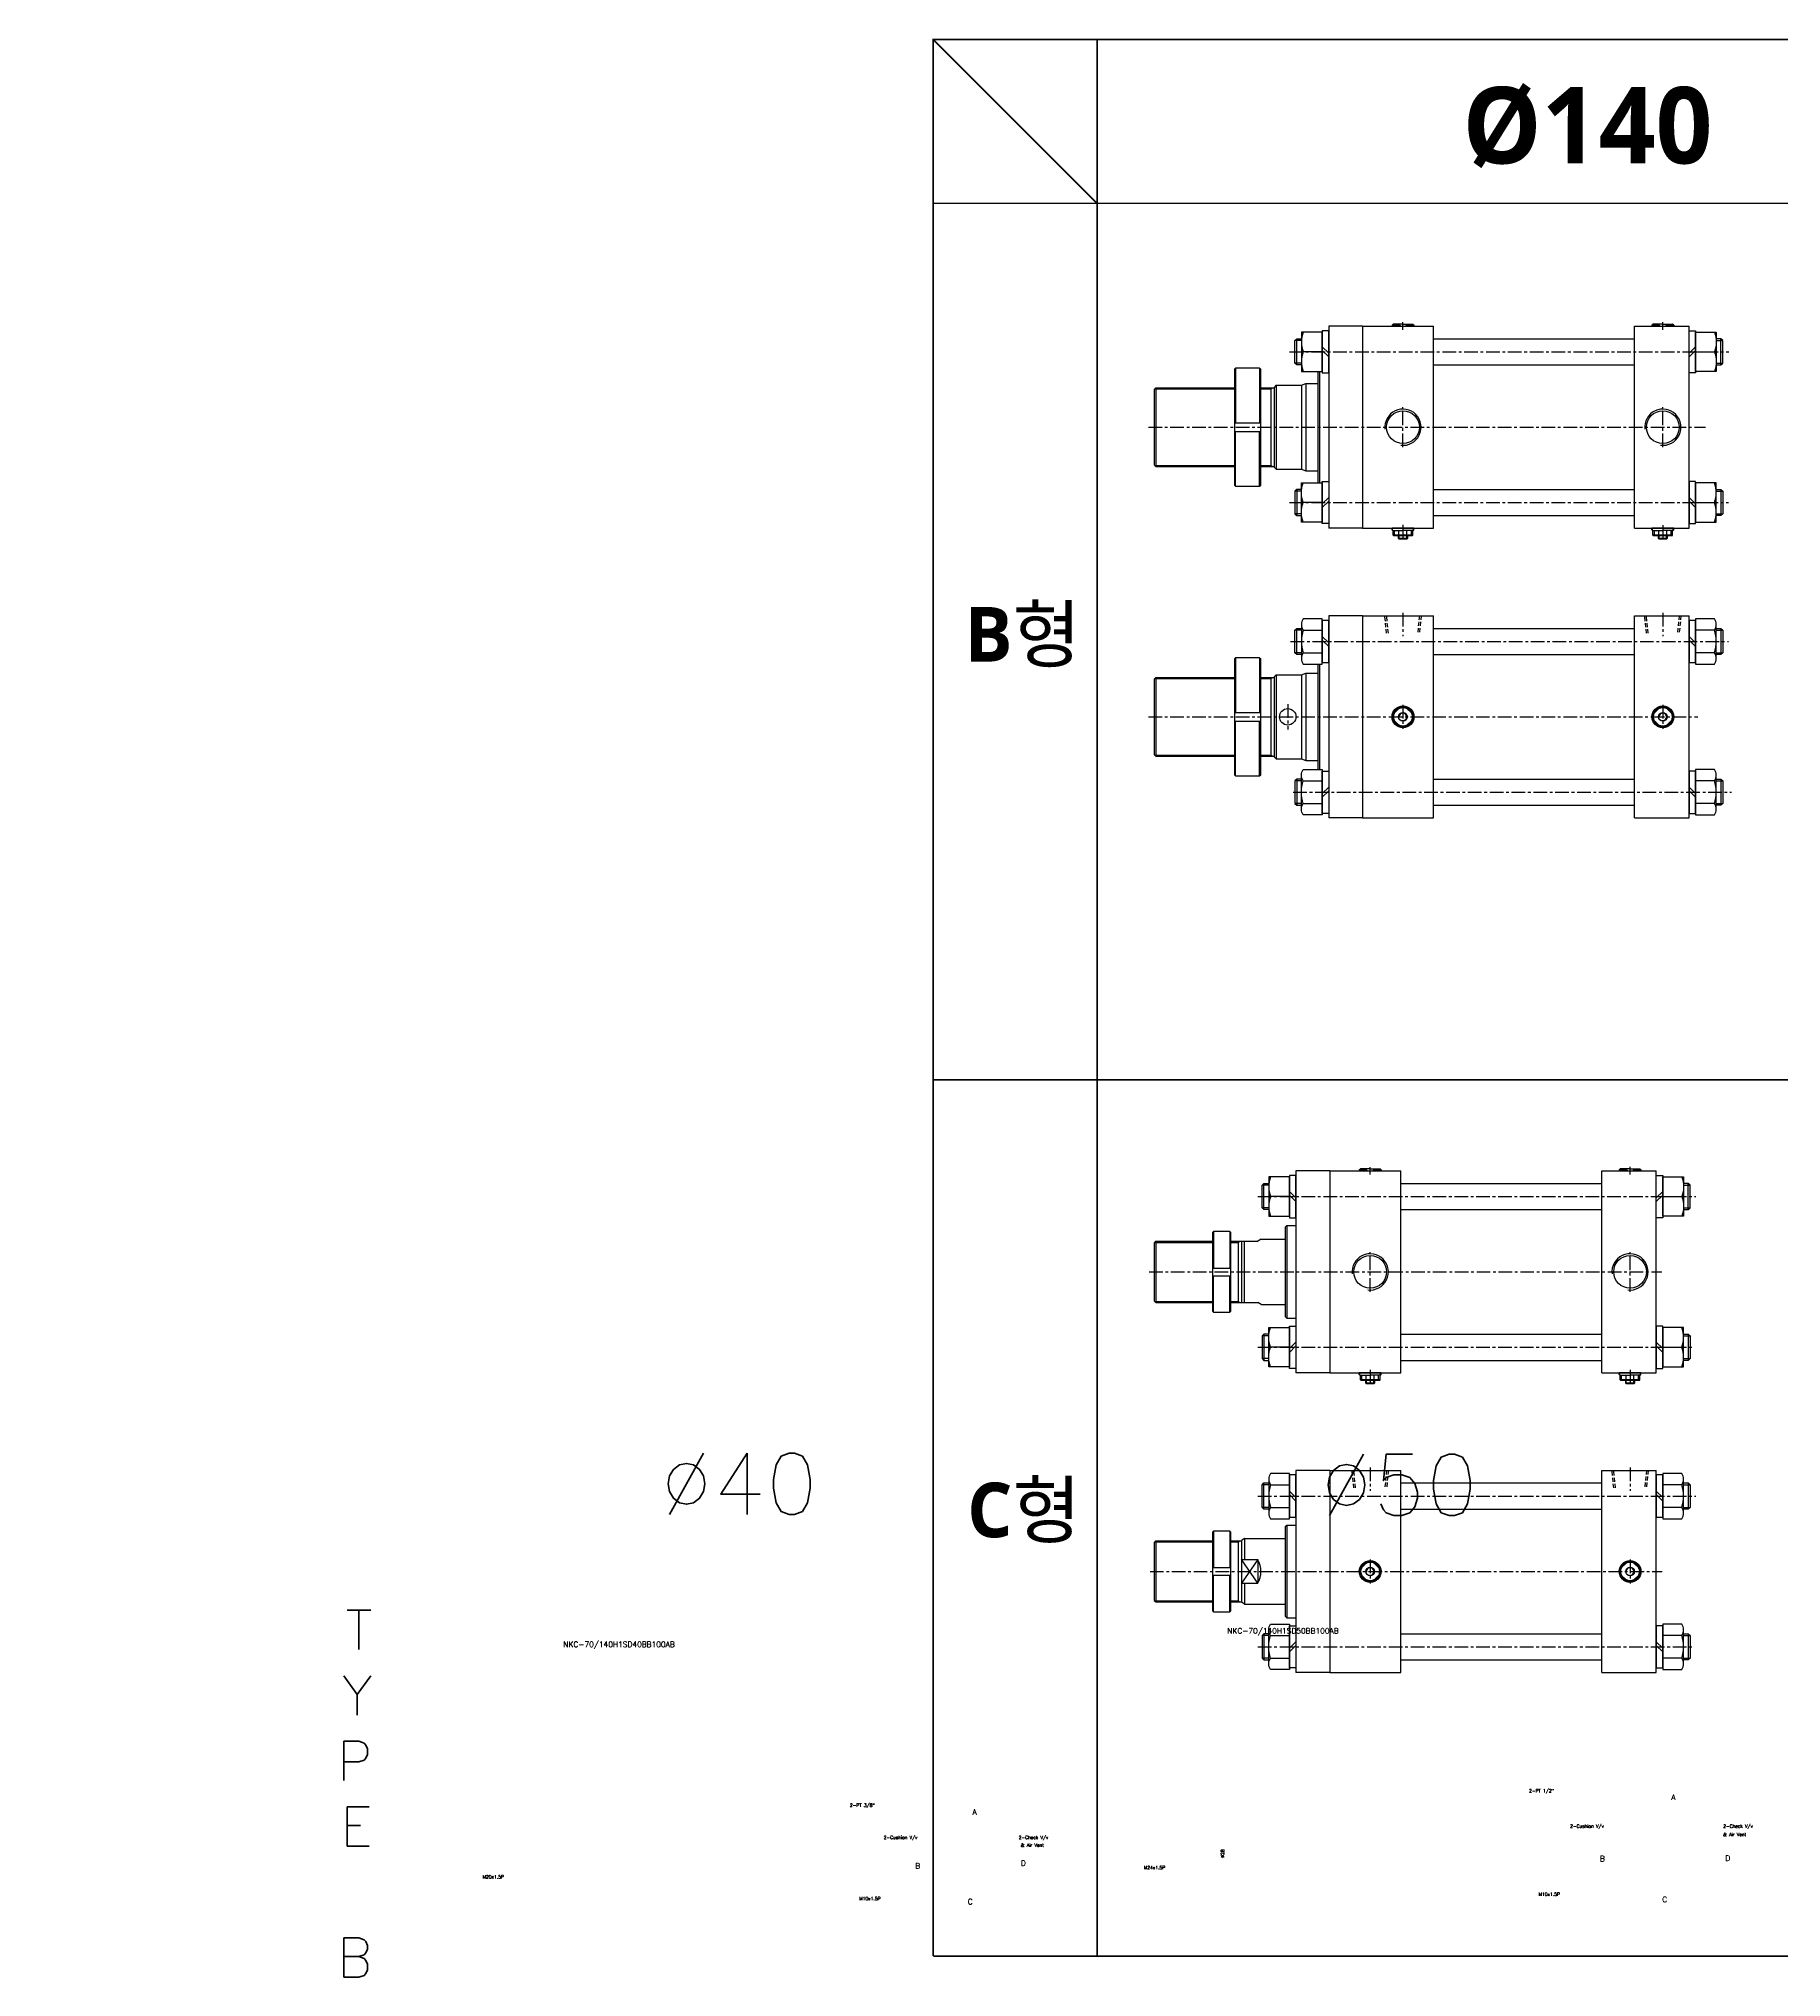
# Model space of a CAD drawing. Extents: x -819 to 29893, y -8942 to 9886.
# Drawn here: x -819 to 777, y -19 to 1756 of the extents above; entities that cross this region are included whole.
import ezdxf

# ---------------------------------------------------------------- set-up
doc = ezdxf.new("R2010")
doc.units = 0
doc.header["$LTSCALE"] = 10
doc.header["$MEASUREMENT"] = 0
doc.linetypes.add('CENTER', pattern=[2, 1.25, -0.25, 0.25, -0.25])
doc.linetypes.add('HIDDEN', pattern=[0.375, 0.25, -0.125])
doc.layers.get('0').update_dxf_attribs({"linetype": 'CONTINUOUS'})
doc.layers.add('ML', color=7, linetype='CONTINUOUS')
doc.styles.add('GHS', font='romans', dxfattribs={"bigfont": 'ghs'})
doc.styles.add('문자', font='romans.shx')

msp = doc.modelspace()

# ---------------------------------------------------------------- linework, layer by layer
at = {"layer": 'ML'}
for p, q in [((362.2, 1492.6), (362.2, 1307.6)), ((393.2, 1492.6), (362.2, 1492.6)), ((393.2, 1492.6), (393.2, 1307.6)), ((393.2, 1492.6), (458.2, 1492.6)), ((420.2, 1493.6), (421.2, 1494.6)), ((420.2, 1493.6), (420.2, 1492.6)), ((420.2, 1493.6), (425.8, 1493.6)), ((420.2, 1492.6), (440.2, 1492.6)), ((420.2, 1492.6), (440.2, 1492.6)), ((430.2, 1494.6), (421.2, 1494.6)), ((425.8, 1494.6), (425.8, 1492.6)), ((430.2, 1494.6), (439.2, 1494.6)), ((434.5, 1494.6), (434.5, 1492.6)), ((440.2, 1493.6), (434.5, 1493.6)), ((440.2, 1493.6), (439.2, 1494.6)), ((440.2, 1493.6), (440.2, 1492.6)), ((458.2, 1307.6), (458.2, 1492.6)), ((642.2, 1307.6), (642.2, 1492.6)), ((642.2, 1492.6), (692.2, 1492.6)), ((658.2, 1493.6), (659.2, 1494.6)), ((658.2, 1493.6), (658.2, 1492.6)), ((658.2, 1493.6), (663.8, 1493.6)), ((658.2, 1492.6), (678.2, 1492.6)), ((658.2, 1492.6), (678.2, 1492.6)), ((668.2, 1494.6), (659.2, 1494.6)), ((663.8, 1494.6), (663.8, 1492.6)), ((668.2, 1494.6), (677.2, 1494.6)), ((672.5, 1494.6), (672.5, 1492.6)), ((678.2, 1493.6), (672.5, 1493.6)), ((678.2, 1493.6), (677.2, 1494.6)), ((678.2, 1493.6), (678.2, 1492.6)), ((692.2, 1307.6), (692.2, 1492.6)), ((332.9, 1457.1), (332.9, 1481.1)), ((337.3, 1484.7), (337.3, 1453.5)), ((356.3, 1473.7), (362.2, 1467.8)), ((698.1, 1473.7), (692.2, 1467.8)), ((717.1, 1484.7), (717.1, 1453.5)), ((721.4, 1457.1), (721.4, 1481.1)), ((356.3, 1469.1), (338.9, 1469.1)), ((356.3, 1470.4), (362.2, 1464.5)), ((698.1, 1470.4), (692.2, 1464.5)), ((698.1, 1469.1), (715.5, 1469.1)), ((275.9, 1453.1), (276.9, 1454.1)), ((275.9, 1453.1), (275.9, 1347.1)), ((298.9, 1454.1), (276.9, 1454.1)), ((276.9, 1454.1), (276.9, 1404.1)), ((298.9, 1454.1), (298.9, 1404.1)), ((298.9, 1454.1), (299.9, 1453.1)), ((299.9, 1347.1), (299.9, 1453.1)), ((314.2, 1438.6), (312.2, 1436.6)), ((314.2, 1438.6), (337.2, 1438.6)), ((314.2, 1438.6), (314.2, 1361.6)), ((337.2, 1438.6), (341.2, 1440.1)), ((337.2, 1438.6), (337.2, 1361.6)), ((341.2, 1440.1), (341.2, 1360.1)), ((341.2, 1440.1), (352.2, 1440.1)), ((352.2, 1451.1), (352.2, 1349.1)), ((353.7, 1451.1), (353.7, 1349.1)), ((202.2, 1434.6), (203.7, 1436.1)), ((202.2, 1434.6), (202.2, 1365.6)), ((203.7, 1436.1), (203.7, 1364.1)), ((203.7, 1436.1), (275.9, 1436.1)), ((299.9, 1436.1), (312.2, 1436.1)), ((309.2, 1436.1), (309.2, 1364.1)), ((312.2, 1436.6), (312.2, 1363.6)), ((275.9, 1404.1), (299.9, 1404.1)), ((275.9, 1396.1), (299.9, 1396.1)), ((276.9, 1346.1), (276.9, 1396.1)), ((298.9, 1346.1), (298.9, 1396.1)), ((202.2, 1365.6), (203.7, 1364.1)), ((203.7, 1364.1), (275.9, 1364.1)), ((299.9, 1364.1), (312.2, 1364.1)), ((314.2, 1361.6), (312.2, 1363.6)), ((314.2, 1361.6), (337.2, 1361.6)), ((337.2, 1361.6), (341.2, 1360.1)), ((341.2, 1360.1), (352.2, 1360.1)), ((276.9, 1346.1), (275.9, 1347.1)), ((276.9, 1346.1), (298.9, 1346.1)), ((298.9, 1346.1), (299.9, 1347.1)), ((332.9, 1343.1), (332.9, 1319.1)), ((337.3, 1315.5), (337.3, 1346.7)), ((356.3, 1329.8), (362.2, 1335.7)), ((356.3, 1326.5), (362.2, 1332.4)), ((698.1, 1329.8), (692.2, 1335.7)), ((698.1, 1326.5), (692.2, 1332.4)), ((717.1, 1315.5), (717.1, 1346.7)), ((721.4, 1343.1), (721.4, 1319.1)), ((356.3, 1331.1), (338.9, 1331.1)), ((698.1, 1331.1), (715.5, 1331.1)), ((393.2, 1307.6), (362.2, 1307.6)), ((393.2, 1307.6), (458.2, 1307.6)), ((420.2, 1306.1), (420.2, 1307.6)), ((440.2, 1307.6), (420.2, 1307.6)), ((420.7, 1305.6), (420.2, 1306.1)), ((420.7, 1305.6), (430.2, 1305.6)), ((421.2, 1301.1), (421.2, 1305.6)), ((421.7, 1300.6), (421.2, 1301.1)), ((439.2, 1301.1), (421.2, 1301.1)), ((430.2, 1300.6), (421.7, 1300.6)), ((422.5, 1301.1), (422.5, 1305.6)), ((426.2, 1298.2), (426.2, 1300.6)), ((434.2, 1298.2), (426.2, 1298.2)), ((426.7, 1297.6), (426.2, 1298.2)), ((426.5, 1301.1), (426.5, 1305.6)), ((433.6, 1297.6), (426.7, 1297.6)), ((439.7, 1305.6), (430.2, 1305.6)), ((438.7, 1300.6), (430.2, 1300.6)), ((434.2, 1298.2), (433.6, 1297.6)), ((433.8, 1301.1), (433.8, 1305.6)), ((434.2, 1300.6), (434.2, 1298.2)), ((437.9, 1301.1), (437.9, 1305.6)), ((438.7, 1300.6), (439.2, 1301.1)), ((439.2, 1301.1), (439.2, 1305.6)), ((439.7, 1305.6), (440.2, 1306.1)), ((440.2, 1306.1), (440.2, 1307.6)), ((642.2, 1307.6), (692.2, 1307.6)), ((658.2, 1306.1), (658.2, 1307.6)), ((678.2, 1307.6), (658.2, 1307.6)), ((658.7, 1305.6), (658.2, 1306.1)), ((658.7, 1305.6), (668.2, 1305.6)), ((659.2, 1301.1), (659.2, 1305.6)), ((659.7, 1300.6), (659.2, 1301.1)), ((677.2, 1301.1), (659.2, 1301.1)), ((668.2, 1300.6), (659.7, 1300.6)), ((660.5, 1301.1), (660.5, 1305.6)), ((664.2, 1298.2), (664.2, 1300.6)), ((672.2, 1298.2), (664.2, 1298.2)), ((664.7, 1297.6), (664.2, 1298.2)), ((664.5, 1301.1), (664.5, 1305.6)), ((671.6, 1297.6), (664.7, 1297.6)), ((677.7, 1305.6), (668.2, 1305.6)), ((676.7, 1300.6), (668.2, 1300.6)), ((672.2, 1298.2), (671.6, 1297.6)), ((671.8, 1301.1), (671.8, 1305.6)), ((672.2, 1300.6), (672.2, 1298.2)), ((675.9, 1301.1), (675.9, 1305.6)), ((676.7, 1300.6), (677.2, 1301.1)), ((677.2, 1301.1), (677.2, 1305.6)), ((677.7, 1305.6), (678.2, 1306.1)), ((678.2, 1306.1), (678.2, 1307.6)), ((393.2, 1227.4), (362.2, 1227.4)), ((362.2, 1227.4), (362.2, 1042.4)), ((393.2, 1227.4), (393.2, 1042.4)), ((393.2, 1227.4), (458.2, 1227.4)), ((458.2, 1042.4), (458.2, 1227.4)), ((642.2, 1042.4), (642.2, 1227.4)), ((642.2, 1227.4), (692.2, 1227.4)), ((692.2, 1042.4), (692.2, 1227.4)), ((332.9, 1191.9), (332.9, 1215.9)), ((337.3, 1219.5), (337.3, 1188.3)), ((338.9, 1214.3), (356.3, 1214.3)), ((356.3, 1208.5), (362.2, 1202.6)), ((698.1, 1202.6), (692.2, 1208.5)), ((715.5, 1214.3), (698.1, 1214.3)), ((717.1, 1188.3), (717.1, 1219.5)), ((721.4, 1215.9), (721.4, 1191.9)), ((338.9, 1193.5), (356.3, 1193.5)), ((356.3, 1205.2), (362.2, 1199.3)), ((698.1, 1199.3), (692.2, 1205.2)), ((715.5, 1193.5), (698.1, 1193.5)), ((275.9, 1187.9), (276.9, 1188.9)), ((275.9, 1187.9), (275.9, 1081.9)), ((276.9, 1188.9), (276.9, 1138.9)), ((298.9, 1188.9), (276.9, 1188.9)), ((298.9, 1188.9), (298.9, 1138.9)), ((298.9, 1188.9), (299.9, 1187.9)), ((299.9, 1081.9), (299.9, 1187.9)), ((314.2, 1173.4), (312.2, 1171.4)), ((314.2, 1173.4), (314.2, 1096.4)), ((314.2, 1173.4), (337.2, 1173.4)), ((337.2, 1173.4), (341.2, 1174.9)), ((337.2, 1173.4), (337.2, 1096.4)), ((341.2, 1174.9), (341.2, 1094.9)), ((341.2, 1174.9), (352.2, 1174.9)), ((352.2, 1183.1), (352.2, 1086.7)), ((353.7, 1183.1), (353.7, 1086.7)), ((202.2, 1169.4), (203.7, 1170.9)), ((202.2, 1169.4), (202.2, 1100.4)), ((203.7, 1170.9), (275.9, 1170.9)), ((203.7, 1170.9), (203.7, 1098.9)), ((299.9, 1170.9), (312.2, 1170.9)), ((309.2, 1170.9), (309.2, 1098.9)), ((312.2, 1171.4), (312.2, 1098.4)), ((275.9, 1138.9), (299.9, 1138.9)), ((426.5, 1142.6), (422.5, 1138.5)), ((433.8, 1142.6), (437.9, 1138.5)), ((664.5, 1142.6), (660.5, 1138.5)), ((671.8, 1142.6), (675.9, 1138.5)), ((275.9, 1130.9), (299.9, 1130.9)), ((276.9, 1080.9), (276.9, 1130.9)), ((298.9, 1080.9), (298.9, 1130.9)), ((422.5, 1131.3), (426.5, 1127.2)), ((437.9, 1131.3), (433.8, 1127.2)), ((660.5, 1131.3), (664.5, 1127.2)), ((675.9, 1131.3), (671.8, 1127.2)), ((202.2, 1100.4), (203.7, 1098.9)), ((203.7, 1098.9), (275.9, 1098.9)), ((299.9, 1098.9), (312.2, 1098.9)), ((314.2, 1096.4), (312.2, 1098.4)), ((314.2, 1096.4), (337.2, 1096.4)), ((337.2, 1096.4), (341.2, 1094.9)), ((341.2, 1094.9), (352.2, 1094.9)), ((276.9, 1080.9), (275.9, 1081.9)), ((276.9, 1080.9), (298.9, 1080.9)), ((298.9, 1080.9), (299.9, 1081.9)), ((332.9, 1077.9), (332.9, 1053.9)), ((337.3, 1050.3), (337.3, 1081.5)), ((338.9, 1076.3), (356.3, 1076.3)), ((356.3, 1064.6), (362.2, 1070.5)), ((356.3, 1061.3), (362.2, 1067.2)), ((698.1, 1064.6), (692.2, 1070.5)), ((698.1, 1061.3), (692.2, 1067.2)), ((715.5, 1076.3), (698.1, 1076.3)), ((717.1, 1050.3), (717.1, 1081.5)), ((721.4, 1077.9), (721.4, 1053.9)), ((338.9, 1055.5), (356.3, 1055.5)), ((715.5, 1055.5), (698.1, 1055.5)), ((393.2, 1042.4), (362.2, 1042.4)), ((393.2, 1042.4), (458.2, 1042.4)), ((642.2, 1042.4), (692.2, 1042.4)), ((307.3, 711.1), (307.3, 680)), ((332.2, 719.1), (332.2, 534.1)), ((363.2, 719.1), (332.2, 719.1)), ((363.2, 719.1), (363.2, 534.1)), ((363.2, 719.1), (428.2, 719.1)), ((390.2, 720.1), (391.2, 721.1)), ((390.2, 720.1), (390.2, 719.1)), ((390.2, 720.1), (395.8, 720.1)), ((390.2, 719.1), (410.2, 719.1)), ((390.2, 719.1), (410.2, 719.1)), ((400.2, 721.1), (391.2, 721.1)), ((395.8, 721.1), (395.8, 719.1)), ((400.2, 721.1), (409.2, 721.1)), ((404.5, 721.1), (404.5, 719.1)), ((410.2, 720.1), (404.5, 720.1)), ((410.2, 720.1), (409.2, 721.1)), ((410.2, 720.1), (410.2, 719.1)), ((428.2, 534.1), (428.2, 719.1)), ((612.2, 534.1), (612.2, 719.1)), ((612.2, 719.1), (662.2, 719.1)), ((628.2, 720.1), (629.2, 721.1)), ((628.2, 720.1), (628.2, 719.1)), ((628.2, 720.1), (633.8, 720.1)), ((628.2, 719.1), (648.2, 719.1)), ((628.2, 719.1), (648.2, 719.1)), ((638.2, 721.1), (629.2, 721.1)), ((633.8, 721.1), (633.8, 719.1)), ((638.2, 721.1), (647.2, 721.1)), ((642.5, 721.1), (642.5, 719.1)), ((648.2, 720.1), (642.5, 720.1)), ((648.2, 720.1), (647.2, 721.1)), ((648.2, 720.1), (648.2, 719.1)), ((662.2, 534.1), (662.2, 719.1)), ((687.1, 711.1), (687.1, 680)), ((302.9, 683.6), (302.9, 707.6)), ((326.3, 695.6), (308.9, 695.6)), ((326.3, 700.2), (332.2, 694.3)), ((326.3, 696.8), (332.2, 690.9)), ((668.1, 700.2), (662.2, 694.3)), ((668.1, 696.8), (662.2, 690.9)), ((668.1, 695.6), (685.5, 695.6)), ((691.4, 683.6), (691.4, 707.6)), ((255.6, 662.6), (256.6, 663.6)), ((255.6, 662.6), (255.6, 590.6)), ((256.6, 663.6), (256.6, 630.1)), ((271.6, 663.6), (256.6, 663.6)), ((271.6, 663.6), (271.6, 630.1)), ((271.6, 663.6), (272.6, 662.6)), ((272.6, 590.6), (272.6, 662.6)), ((322.2, 667.6), (323.7, 669.1)), ((322.2, 667.6), (322.2, 585.6)), ((323.7, 669.1), (323.7, 584.1)), ((202.2, 653.1), (203.7, 654.6)), ((202.2, 653.1), (202.2, 600.1)), ((203.7, 654.6), (203.7, 598.6)), ((279.2, 654.6), (279.2, 598.6)), ((282.2, 654.6), (282.2, 598.6)), ((285.2, 598.6), (285.2, 654.6)), ((300.2, 656.6), (297.2, 654.6)), ((255.6, 630.1), (272.6, 630.1)), ((255.6, 623.1), (272.6, 623.1)), ((256.6, 589.6), (256.6, 623.1)), ((271.6, 589.6), (271.6, 623.1)), ((202.2, 600.1), (203.7, 598.6)), ((255.6, 590.6), (256.6, 589.6)), ((256.6, 589.6), (271.6, 589.6)), ((271.6, 589.6), (272.6, 590.6)), ((300.2, 596.6), (297.2, 598.6)), ((302.9, 569.6), (302.9, 545.6)), ((307.3, 542), (307.3, 573.1)), ((322.2, 585.6), (323.7, 584.1)), ((687.1, 542), (687.1, 573.1)), ((691.4, 569.6), (691.4, 545.6)), ((326.3, 557.6), (308.9, 557.6)), ((326.3, 556.3), (332.2, 562.2)), ((326.3, 552.9), (332.2, 558.8)), ((668.1, 556.3), (662.2, 562.2)), ((668.1, 552.9), (662.2, 558.8)), ((668.1, 557.6), (685.5, 557.6)), ((363.2, 534.1), (332.2, 534.1)), ((363.2, 534.1), (428.2, 534.1)), ((390.2, 532.6), (390.2, 534.1)), ((410.2, 534.1), (390.2, 534.1)), ((390.7, 532.1), (390.2, 532.6)), ((409.7, 532.1), (410.2, 532.6)), ((410.2, 532.6), (410.2, 534.1)), ((612.2, 534.1), (662.2, 534.1)), ((628.2, 532.6), (628.2, 534.1)), ((648.2, 534.1), (628.2, 534.1)), ((628.7, 532.1), (628.2, 532.6)), ((647.7, 532.1), (648.2, 532.6)), ((648.2, 532.6), (648.2, 534.1)), ((390.7, 532.1), (400.2, 532.1)), ((391.2, 527.6), (391.2, 532.1)), ((391.7, 527.1), (391.2, 527.6)), ((409.2, 527.6), (391.2, 527.6)), ((400.2, 527.1), (391.7, 527.1)), ((392.5, 527.6), (392.5, 532.1)), ((396.2, 524.6), (396.2, 527.1)), ((404.2, 524.6), (396.2, 524.6)), ((396.7, 524.1), (396.2, 524.6)), ((396.5, 527.6), (396.5, 532.1)), ((403.6, 524.1), (396.7, 524.1)), ((409.7, 532.1), (400.2, 532.1)), ((408.7, 527.1), (400.2, 527.1)), ((404.2, 524.6), (403.6, 524.1)), ((403.8, 527.6), (403.8, 532.1)), ((404.2, 527.1), (404.2, 524.6)), ((407.9, 527.6), (407.9, 532.1)), ((408.7, 527.1), (409.2, 527.6)), ((409.2, 527.6), (409.2, 532.1)), ((628.7, 532.1), (638.2, 532.1)), ((629.2, 527.6), (629.2, 532.1)), ((629.7, 527.1), (629.2, 527.6)), ((647.2, 527.6), (629.2, 527.6)), ((638.2, 527.1), (629.7, 527.1)), ((630.5, 527.6), (630.5, 532.1)), ((634.2, 524.6), (634.2, 527.1)), ((642.2, 524.6), (634.2, 524.6)), ((634.7, 524.1), (634.2, 524.6)), ((634.5, 527.6), (634.5, 532.1)), ((641.6, 524.1), (634.7, 524.1)), ((647.7, 532.1), (638.2, 532.1)), ((646.7, 527.1), (638.2, 527.1)), ((642.2, 524.6), (641.6, 524.1)), ((641.8, 527.6), (641.8, 532.1)), ((642.2, 527.1), (642.2, 524.6)), ((645.9, 527.6), (645.9, 532.1)), ((646.7, 527.1), (647.2, 527.6)), ((647.2, 527.6), (647.2, 532.1)), ((363.2, 444.8), (332.2, 444.8)), ((332.2, 444.8), (332.2, 259.8)), ((363.2, 444.8), (363.2, 259.8)), ((363.2, 444.8), (428.2, 444.8)), ((428.2, 259.8), (428.2, 444.8)), ((612.2, 259.8), (612.2, 444.8)), ((612.2, 444.8), (662.2, 444.8)), ((662.2, 259.8), (662.2, 444.8)), ((302.9, 409.3), (302.9, 433.3)), ((307.3, 436.9), (307.3, 405.7)), ((308.9, 431.7), (326.3, 431.7)), ((685.5, 431.7), (668.1, 431.7)), ((687.1, 405.7), (687.1, 436.9)), ((691.4, 433.3), (691.4, 409.3)), ((308.9, 410.9), (326.3, 410.9)), ((326.3, 425.9), (332.2, 420)), ((326.3, 422.6), (332.2, 416.7)), ((668.1, 420), (662.2, 425.9)), ((668.1, 416.7), (662.2, 422.6)), ((685.5, 410.9), (668.1, 410.9)), ((322.2, 393.3), (323.7, 394.8)), ((322.2, 393.3), (322.2, 311.3)), ((323.7, 394.8), (323.7, 309.8)), ((202.2, 378.8), (203.7, 380.3)), ((202.2, 378.8), (202.2, 325.8)), ((203.7, 380.3), (203.7, 324.3)), ((255.6, 388.3), (256.6, 389.3)), ((255.6, 388.3), (255.6, 316.3)), ((271.6, 389.3), (256.6, 389.3)), ((256.6, 389.3), (256.6, 355.8)), ((271.6, 389.3), (272.6, 388.3)), ((271.6, 389.3), (271.6, 355.8)), ((272.6, 316.3), (272.6, 388.3)), ((279.2, 380.3), (279.2, 324.3)), ((285.2, 382.3), (282.2, 380.6)), ((282.2, 380.6), (282.2, 324)), ((285.2, 382.3), (285.2, 363.1)), ((255.6, 355.8), (272.6, 355.8)), ((282.2, 363.1), (297.2, 363.1)), ((297.2, 363.1), (297.2, 341.5)), ((396.5, 360), (392.5, 355.9)), ((403.8, 360), (407.9, 355.9)), ((634.5, 360), (630.5, 355.9)), ((641.8, 360), (645.9, 355.9)), ((255.6, 348.8), (272.6, 348.8)), ((256.6, 315.3), (256.6, 348.8)), ((271.6, 315.3), (271.6, 348.8)), ((282.2, 341.5), (297.2, 341.5)), ((285.2, 341.5), (285.2, 322.3)), ((392.5, 348.7), (396.5, 344.6)), ((407.9, 348.7), (403.8, 344.6)), ((630.5, 348.7), (634.5, 344.6)), ((645.9, 348.7), (641.8, 344.6)), ((202.2, 325.8), (203.7, 324.3)), ((285.2, 322.3), (282.2, 324)), ((255.6, 316.3), (256.6, 315.3)), ((256.6, 315.3), (271.6, 315.3)), ((271.6, 315.3), (272.6, 316.3)), ((322.2, 311.3), (323.7, 309.8)), ((302.9, 295.3), (302.9, 271.3)), ((307.3, 267.7), (307.3, 298.9)), ((308.9, 293.7), (326.3, 293.7)), ((326.3, 282), (332.2, 287.9)), ((326.3, 278.7), (332.2, 284.6)), ((668.1, 282), (662.2, 287.9)), ((668.1, 278.7), (662.2, 284.6)), ((685.5, 293.7), (668.1, 293.7)), ((687.1, 267.7), (687.1, 298.9)), ((691.4, 295.3), (691.4, 271.3)), ((308.9, 272.9), (326.3, 272.9)), ((685.5, 272.9), (668.1, 272.9)), ((363.2, 259.8), (332.2, 259.8)), ((363.2, 259.8), (428.2, 259.8)), ((612.2, 259.8), (662.2, 259.8))]:
    msp.add_line(p, q, dxfattribs=at)
at = {"layer": 'ML', "color": 2}
for p, q in [((420.7, 1494.1), (420.7, 1492.6)), ((427.8, 1492.6), (425.8, 1494.6)), ((432.6, 1492.6), (434.5, 1494.6)), ((439.7, 1494.1), (439.7, 1492.6)), ((658.7, 1494.1), (658.7, 1492.6)), ((665.8, 1492.6), (663.8, 1494.6)), ((670.6, 1492.6), (672.5, 1494.6)), ((677.7, 1494.1), (677.7, 1492.6)), ((337.3, 1479.5), (331.3, 1479.5)), ((717.1, 1479.5), (723.1, 1479.5)), ((337.3, 1458.7), (331.3, 1458.7)), ((717.1, 1458.7), (723.1, 1458.7)), ((202.7, 1435.1), (275.9, 1435.1)), ((299.9, 1435.1), (309.2, 1435.1)), ((309.2, 1435.1), (310.9, 1436.1)), ((202.7, 1365.1), (275.9, 1365.1)), ((299.9, 1365.1), (309.2, 1365.1)), ((309.2, 1365.1), (310.9, 1364.1)), ((337.3, 1341.5), (331.3, 1341.5)), ((717.1, 1341.5), (723.1, 1341.5)), ((337.3, 1320.7), (331.3, 1320.7)), ((717.1, 1320.7), (723.1, 1320.7)), ((420.7, 1305.6), (420.7, 1307.6)), ((426.7, 1297.6), (426.7, 1300.6)), ((433.6, 1297.6), (433.6, 1300.6)), ((439.7, 1305.6), (439.7, 1307.6)), ((658.7, 1305.6), (658.7, 1307.6)), ((664.7, 1297.6), (664.7, 1300.6)), ((671.6, 1297.6), (671.6, 1300.6)), ((677.7, 1305.6), (677.7, 1307.6)), ((337.3, 1214.3), (331.3, 1214.3)), ((717.1, 1214.3), (723.1, 1214.3)), ((337.3, 1193.5), (331.3, 1193.5)), ((717.1, 1193.5), (723.1, 1193.5)), ((202.7, 1169.9), (275.9, 1169.9)), ((299.9, 1169.9), (309.2, 1169.9)), ((309.2, 1169.9), (310.9, 1170.9)), ((202.7, 1099.9), (275.9, 1099.9)), ((299.9, 1099.9), (309.2, 1099.9)), ((309.2, 1099.9), (310.9, 1098.9)), ((337.3, 1076.3), (331.3, 1076.3)), ((717.1, 1076.3), (723.1, 1076.3)), ((337.3, 1055.5), (331.3, 1055.5)), ((717.1, 1055.5), (723.1, 1055.5)), ((390.7, 720.6), (390.7, 719.1)), ((397.8, 719.1), (395.8, 721.1)), ((402.6, 719.1), (404.5, 721.1)), ((409.7, 720.6), (409.7, 719.1)), ((628.7, 720.6), (628.7, 719.1)), ((635.8, 719.1), (633.8, 721.1)), ((640.6, 719.1), (642.5, 721.1)), ((647.7, 720.6), (647.7, 719.1)), ((307.3, 705.9), (301.3, 705.9)), ((687.1, 705.9), (693.1, 705.9)), ((307.3, 685.2), (301.3, 685.2)), ((687.1, 685.2), (693.1, 685.2)), ((279.2, 653.6), (280.9, 654.6)), ((279.2, 599.6), (280.9, 598.6)), ((307.3, 567.9), (301.3, 567.9)), ((687.1, 567.9), (693.1, 567.9)), ((307.3, 547.2), (301.3, 547.2)), ((390.7, 532.1), (390.7, 534.1)), ((409.7, 532.1), (409.7, 534.1)), ((628.7, 532.1), (628.7, 534.1)), ((647.7, 532.1), (647.7, 534.1)), ((687.1, 547.2), (693.1, 547.2)), ((396.7, 524.1), (396.7, 527.1)), ((403.6, 524.1), (403.6, 527.1)), ((634.7, 524.1), (634.7, 527.1)), ((641.6, 524.1), (641.6, 527.1)), ((307.3, 431.7), (301.3, 431.7)), ((687.1, 431.7), (693.1, 431.7)), ((307.3, 410.9), (301.3, 410.9)), ((687.1, 410.9), (693.1, 410.9)), ((279.2, 379.3), (280.9, 380.3)), ((297.2, 363.1), (282.2, 341.5)), ((297.2, 341.5), (282.2, 363.1)), ((279.2, 325.3), (280.9, 324.3)), ((307.3, 293.7), (301.3, 293.7)), ((687.1, 293.7), (693.1, 293.7)), ((307.3, 272.9), (301.3, 272.9)), ((687.1, 272.9), (693.1, 272.9))]:
    msp.add_line(p, q, dxfattribs=at)
at = {"layer": 'ML', "color": 1, "linetype": 'CENTER'}
for p, q in [((430.2, 1489.3), (430.2, 1496.2)), ((668.2, 1489.3), (668.2, 1496.2)), ((326.3, 1469.1), (728.8, 1469.1)), ((430.2, 1381.9), (430.2, 1418.4)), ((668.2, 1381.9), (668.2, 1418.4)), ((197.1, 1400.1), (707.2, 1400.1)), ((326.3, 1331.1), (728.5, 1331.1)), ((430.2, 1310.6), (430.2, 1298.9)), ((430.2, 1310.6), (430.2, 1296.9)), ((668.2, 1310.3), (668.2, 1298.9)), ((668.2, 1310.3), (668.2, 1296.9)), ((430.2, 1230.1), (430.2, 1208.8)), ((668.2, 1230.1), (668.2, 1208.8)), ((327.3, 1203.9), (728.3, 1203.9)), ((324.7, 1146.4), (324.7, 1123.4)), ((430.2, 1145.9), (430.2, 1123.9)), ((668.2, 1145.9), (668.2, 1123.9)), ((197.1, 1134.9), (700.3, 1134.9)), ((329.7, 1065.9), (731, 1065.9)), ((400.2, 715.7), (400.2, 722.6)), ((638.2, 715.7), (638.2, 722.7)), ((297.3, 695.6), (698.3, 695.6)), ((400.2, 608.3), (400.2, 644.8)), ((638.2, 608.3), (638.2, 644.8)), ((197.7, 626.6), (667.3, 626.6)), ((297.3, 557.6), (697.2, 557.6)), ((400.2, 537), (400.2, 525.4)), ((400.2, 537), (400.2, 523.3)), ((638.2, 536.8), (638.2, 525.4)), ((638.2, 536.8), (638.2, 523.3)), ((400.2, 447.5), (400.2, 426.2)), ((638.2, 447.5), (638.2, 426.2)), ((297.3, 421.3), (698.3, 421.3)), ((400.2, 363.3), (400.2, 341.3)), ((638.2, 363.3), (638.2, 341.3)), ((198.5, 352.3), (667.5, 352.3)), ((297.3, 283.3), (697.2, 283.3))]:
    msp.add_line(p, q, dxfattribs=at)
at = {"layer": 'ML', "color": 7, "linetype": 'Continuous'}
for p, q in [((458.2, 1481.1), (642.2, 1481.1)), ((458.2, 1457.1), (642.2, 1457.1)), ((458.2, 1343.1), (642.2, 1343.1)), ((458.2, 1319.1), (642.2, 1319.1)), ((458.2, 1215.9), (642.2, 1215.9)), ((458.2, 1191.9), (642.2, 1191.9)), ((458.2, 1077.9), (642.2, 1077.9)), ((458.2, 1053.9), (642.2, 1053.9)), ((428.2, 707.6), (612.2, 707.6)), ((428.2, 683.6), (612.2, 683.6)), ((323.7, 669.1), (332.2, 669.1)), ((203.7, 654.6), (255.6, 654.6)), ((272.6, 654.6), (282.2, 654.6)), ((282.2, 654.6), (297.2, 654.6)), ((300.2, 656.6), (322.2, 656.6)), ((203.7, 598.6), (255.6, 598.6)), ((272.6, 598.6), (282.2, 598.6)), ((282.2, 598.6), (297.2, 598.6)), ((300.2, 596.6), (322.2, 596.6)), ((323.7, 584.1), (332.2, 584.1)), ((428.2, 569.6), (612.2, 569.6)), ((428.2, 545.6), (612.2, 545.6)), ((428.2, 433.3), (612.2, 433.3)), ((428.2, 409.3), (612.2, 409.3)), ((323.7, 394.8), (332.2, 394.8)), ((203.7, 380.3), (255.6, 380.3)), ((272.6, 380.3), (282.2, 380.3)), ((285.2, 382.3), (322.2, 382.3)), ((203.7, 324.3), (255.6, 324.3)), ((272.6, 324.3), (282.2, 324.3)), ((285.2, 322.3), (322.2, 322.3)), ((323.7, 309.8), (332.2, 309.8)), ((428.2, 295.3), (612.2, 295.3)), ((428.2, 271.3), (612.2, 271.3))]:
    msp.add_line(p, q, dxfattribs=at)
at = {"layer": 'ML', "color": 6, "linetype": 'HIDDEN', "ltscale": 1.5}
for p, q in [((415.2, 1211.4), (413.6, 1227.4)), ((416.8, 1211.4), (415.2, 1227.4)), ((445.2, 1227.4), (443.6, 1211.4)), ((446.8, 1227.4), (445.2, 1211.4)), ((653.2, 1211.4), (651.6, 1227.4)), ((654.8, 1211.4), (653.2, 1227.4)), ((683.2, 1227.4), (681.6, 1211.4)), ((684.8, 1227.4), (683.2, 1211.4)), ((385.2, 428.8), (383.6, 444.8)), ((386.8, 428.8), (385.2, 444.8)), ((415.2, 444.8), (413.6, 428.8)), ((416.8, 444.8), (415.2, 428.8)), ((623.2, 428.8), (621.6, 444.8)), ((624.8, 428.8), (623.2, 444.8)), ((653.2, 444.8), (651.6, 428.8)), ((654.8, 444.8), (653.2, 428.8))]:
    msp.add_line(p, q, dxfattribs=at)
at = {"layer": 'ML', "color": 2, "linetype": 'Continuous'}
for p, q in [((202.7, 653.6), (255.6, 653.6)), ((272.6, 653.6), (279.2, 653.6)), ((202.7, 599.6), (255.6, 599.6)), ((272.6, 599.6), (279.2, 599.6)), ((202.7, 379.3), (255.6, 379.3)), ((272.6, 379.3), (279.2, 379.3)), ((202.7, 325.3), (255.6, 325.3)), ((272.6, 325.3), (279.2, 325.3))]:
    msp.add_line(p, q, dxfattribs=at)
at = {"layer": 'ML', "const_width": 1.5}
for points in [[(150, 1755.1), (0, 1755.1), (0, 0)], [(0, 1755.1), (150, 1605.1)], [(150, 1605.1), (150, 1755.1)], [(6682.1, 1605.1), (6682.1, 1755.1), (150, 1755.1)], [(0, 1605.1), (5247.5, 1605.1)], [(150, 1605.1), (150, 0)], [(0, 802.5), (5247.5, 802.5)], [(0, 0), (5247.5, 0)]]:
    msp.add_lwpolyline(points, dxfattribs=at)
at = {"layer": 'ML'}
for points in [[(337.3, 1457.1), (332.9, 1457.1), (331.3, 1458.7), (331.3, 1479.5), (332.9, 1481.1), (337.3, 1481.1)], [(362.2, 1449.8), (362.2, 1488.5), (356.3, 1488.5), (356.3, 1449.8), (362.2, 1449.8)], [(692.2, 1449.8), (692.2, 1488.5), (698.1, 1488.5), (698.1, 1449.8), (692.2, 1449.8)], [(717.1, 1457.1), (721.4, 1457.1), (723.1, 1458.7), (723.1, 1479.5), (721.4, 1481.1), (717.1, 1481.1)], [(362.2, 1350.5), (362.2, 1311.8), (356.3, 1311.8), (356.3, 1350.5), (362.2, 1350.5)], [(692.2, 1350.5), (692.2, 1311.8), (698.1, 1311.8), (698.1, 1350.5), (692.2, 1350.5)], [(337.3, 1343.1), (332.9, 1343.1), (331.3, 1341.5), (331.3, 1320.7), (332.9, 1319.1), (337.3, 1319.1)], [(717.1, 1343.1), (721.4, 1343.1), (723.1, 1341.5), (723.1, 1320.7), (721.4, 1319.1), (717.1, 1319.1)], [(337.3, 1191.9), (332.9, 1191.9), (331.3, 1193.5), (331.3, 1214.3), (332.9, 1215.9), (337.3, 1215.9)], [(362.2, 1184.5), (362.2, 1223.2), (356.3, 1223.2), (356.3, 1184.5), (362.2, 1184.5)], [(692.2, 1223.2), (692.2, 1184.5), (698.1, 1184.5), (698.1, 1223.2), (692.2, 1223.2)], [(717.1, 1215.9), (721.4, 1215.9), (723.1, 1214.3), (723.1, 1193.5), (721.4, 1191.9), (717.1, 1191.9)], [(362.2, 1085.2), (362.2, 1046.5), (356.3, 1046.5), (356.3, 1085.2), (362.2, 1085.2)], [(692.2, 1085.2), (692.2, 1046.5), (698.1, 1046.5), (698.1, 1085.2), (692.2, 1085.2)], [(337.3, 1077.9), (332.9, 1077.9), (331.3, 1076.3), (331.3, 1055.5), (332.9, 1053.9), (337.3, 1053.9)], [(717.1, 1077.9), (721.4, 1077.9), (723.1, 1076.3), (723.1, 1055.5), (721.4, 1053.9), (717.1, 1053.9)], [(332.2, 676.2), (332.2, 714.9), (326.3, 714.9), (326.3, 676.2), (332.2, 676.2)], [(662.2, 676.2), (662.2, 714.9), (668.1, 714.9), (668.1, 676.2), (662.2, 676.2)], [(307.3, 683.6), (302.9, 683.6), (301.3, 685.2), (301.3, 705.9), (302.9, 707.6), (307.3, 707.6)], [(687.1, 683.6), (691.4, 683.6), (693.1, 685.2), (693.1, 705.9), (691.4, 707.6), (687.1, 707.6)], [(307.3, 569.6), (302.9, 569.6), (301.3, 567.9), (301.3, 547.2), (302.9, 545.6), (307.3, 545.6)], [(332.2, 576.9), (332.2, 538.2), (326.3, 538.2), (326.3, 576.9), (332.2, 576.9)], [(662.2, 576.9), (662.2, 538.2), (668.1, 538.2), (668.1, 576.9), (662.2, 576.9)], [(687.1, 569.6), (691.4, 569.6), (693.1, 567.9), (693.1, 547.2), (691.4, 545.6), (687.1, 545.6)], [(307.3, 409.3), (302.9, 409.3), (301.3, 410.9), (301.3, 431.7), (302.9, 433.3), (307.3, 433.3)], [(332.2, 401.9), (332.2, 440.6), (326.3, 440.6), (326.3, 401.9), (332.2, 401.9)], [(662.2, 440.6), (662.2, 401.9), (668.1, 401.9), (668.1, 440.6), (662.2, 440.6)], [(687.1, 433.3), (691.4, 433.3), (693.1, 431.7), (693.1, 410.9), (691.4, 409.3), (687.1, 409.3)], [(332.2, 302.6), (332.2, 263.9), (326.3, 263.9), (326.3, 302.6), (332.2, 302.6)], [(662.2, 302.6), (662.2, 263.9), (668.1, 263.9), (668.1, 302.6), (662.2, 302.6)], [(307.3, 295.3), (302.9, 295.3), (301.3, 293.7), (301.3, 272.9), (302.9, 271.3), (307.3, 271.3)], [(687.1, 295.3), (691.4, 295.3), (693.1, 293.7), (693.1, 272.9), (691.4, 271.3), (687.1, 271.3)]]:
    msp.add_lwpolyline(points, dxfattribs=at)
for points in [[(356.3, 1487.1), (337.3, 1487.1), (337.3, 1451.1), (356.3, 1451.1)], [(698.1, 1487.1), (717.1, 1487.1), (717.1, 1451.1), (698.1, 1451.1)], [(356.3, 1313.1), (337.3, 1313.1), (337.3, 1349.1), (356.3, 1349.1)], [(698.1, 1313.1), (717.1, 1313.1), (717.1, 1349.1), (698.1, 1349.1)], [(326.3, 713.6), (307.3, 713.6), (307.3, 677.6), (326.3, 677.6)], [(668.1, 713.6), (687.1, 713.6), (687.1, 677.6), (668.1, 677.6)], [(326.3, 539.6), (307.3, 539.6), (307.3, 575.6), (326.3, 575.6)], [(668.1, 539.6), (687.1, 539.6), (687.1, 575.6), (668.1, 575.6)]]:
    msp.add_lwpolyline(points, close=True, dxfattribs=at)
for points in [[(338.9, 1487.1, 0.178633), (338.9, 1469.1, 0.178633), (338.9, 1451.1)], [(715.5, 1487.1, -0.178633), (715.5, 1469.1, -0.178633), (715.5, 1451.1)], [(338.9, 1313.1, -0.178633), (338.9, 1331.1, -0.178633), (338.9, 1349.1)], [(715.5, 1313.1, 0.178633), (715.5, 1331.1, 0.178633), (715.5, 1349.1)], [(356.3, 1224.7), (338.9, 1224.7, 0.309401), (338.9, 1214.3, 0.154701), (338.9, 1193.5, 0.309401), (338.9, 1183.1), (356.3, 1183.1), (356.3, 1224.7)], [(698.1, 1183.1), (715.5, 1183.1, 0.309401), (715.5, 1193.5, 0.154701), (715.5, 1214.3, 0.309401), (715.5, 1224.7), (698.1, 1224.7), (698.1, 1183.1)], [(356.3, 1045.1), (338.9, 1045.1, -0.309401), (338.9, 1055.5, -0.154701), (338.9, 1076.3, -0.309401), (338.9, 1086.7), (356.3, 1086.7), (356.3, 1045.1)], [(698.1, 1045.1), (715.5, 1045.1, 0.309401), (715.5, 1055.5, 0.154701), (715.5, 1076.3, 0.309401), (715.5, 1086.7), (698.1, 1086.7), (698.1, 1045.1)], [(308.9, 713.6, 0.178633), (308.9, 695.6, 0.178633), (308.9, 677.6)], [(685.5, 713.6, -0.178633), (685.5, 695.6, -0.178633), (685.5, 677.6)], [(308.9, 539.6, -0.178633), (308.9, 557.6, -0.178633), (308.9, 575.6)], [(685.5, 539.6, 0.178633), (685.5, 557.6, 0.178633), (685.5, 575.6)], [(326.3, 442.1), (308.9, 442.1, 0.309401), (308.9, 431.7, 0.154701), (308.9, 410.9, 0.309401), (308.9, 400.5), (326.3, 400.5), (326.3, 442.1)], [(668.1, 400.5), (685.5, 400.5, 0.309401), (685.5, 410.9, 0.154701), (685.5, 431.7, 0.309401), (685.5, 442.1), (668.1, 442.1), (668.1, 400.5)], [(326.3, 262.5), (308.9, 262.5, -0.309401), (308.9, 272.9, -0.154701), (308.9, 293.7, -0.309401), (308.9, 304.1), (326.3, 304.1), (326.3, 262.5)], [(668.1, 262.5), (685.5, 262.5, 0.309401), (685.5, 272.9, 0.154701), (685.5, 293.7, 0.309401), (685.5, 304.1), (668.1, 304.1), (668.1, 262.5)]]:
    msp.add_lwpolyline(points, format="xyb", dxfattribs=at)
for centre, radius in [((430.2, 1400.1), 15), ((668.2, 1400.1), 15), ((324.7, 1134.9), 7.5), ((430.2, 1134.9), 10), ((430.2, 1134.9), 9), ((430.2, 1134.9), 8.5), ((430.2, 1134.9), 4), ((668.2, 1134.9), 10), ((668.2, 1134.9), 9), ((668.2, 1134.9), 8.5), ((668.2, 1134.9), 4), ((400.2, 626.6), 15), ((638.2, 626.6), 15), ((400.2, 352.3), 10), ((400.2, 352.3), 9), ((400.2, 352.3), 8.5), ((400.2, 352.3), 4), ((638.2, 352.3), 10), ((638.2, 352.3), 9), ((638.2, 352.3), 8.5), ((638.2, 352.3), 4)]:
    msp.add_circle(centre, radius, dxfattribs=at)
at = {"layer": 'ML', "color": 2}
for centre, radius, start, end in [((430.2, 1400.1), 16.6, 262.807, 186.1554), ((668.2, 1400.1), 16.6, 262.807, 186.1554), ((430.2, 1134.9), 9.5, 265.5203, 184.4719), ((430.2, 1134.9), 3.46, 260.122, 191.5554), ((668.2, 1134.9), 9.5, 265.5203, 184.4719), ((668.2, 1134.9), 3.46, 260.122, 191.5554), ((400.2, 626.6), 16.6, 262.807, 186.1554), ((638.2, 626.6), 16.6, 262.807, 186.1554), ((400.2, 352.3), 9.5, 265.5203, 184.4719), ((400.2, 352.3), 3.46, 260.122, 191.5554), ((638.2, 352.3), 9.5, 265.5203, 184.4719), ((638.2, 352.3), 3.46, 260.122, 191.5554)]:
    msp.add_arc(centre, radius, start, end, dxfattribs=at)
at = {"layer": 'ML'}
msp.add_arc((279.3, 352.3), 20.8, 328.8704, 31.1296, dxfattribs=at)
at = {"layer": 'ML', "color": 0, "linetype": 'ByBlock'}
msp.add_point((352.2, 1094.9), dxfattribs=at)

# ---------------------------------------------------------------- texts
at = {"attachment_point": 1, "style": '문자'}
for s, width, gutter_width, insert, char_height in [('{\\fMalgun Gothic|b1|i0|c129|p50;%%C140}', 124.533, 16, (484.7, 1711.6), 70), ('{\\fMalgun Gothic|b1|i0|c129|p50;B형}', 655.383, 160, (28.8, 1235.5), 50), ('{\\fMalgun Gothic|b1|i0|c129|p50;C형}', 655.383, 160, (31, 433.6), 50)]:
    msp.add_mtext_dynamic_manual_height_columns(s, width=width, gutter_width=gutter_width, heights=[0], dxfattribs=dict(at, insert=insert, char_height=char_height))
at = {"layer": 'ML', "color": 7, "style": 'GHS'}
for s, p in [('%%C40', (-250.1, 404.4)), ('%%C50', (354.4, 403.4))]:
    msp.add_text(s, height=56.25, dxfattribs=at).set_placement(p)
at = {"layer": 'ML', "color": 4, "style": 'GHS'}
for s, p in [('NKC-70/140H1SD40BB100AB', (-338.8, 283)), ('NKC-70/140H1SD50BB100AB', (269.3, 295.4))]:
    msp.add_text(s, height=5, dxfattribs=at).set_placement(p)
at = {"layer": 'ML', "style": 'GHS'}
for s, p in [('A', (676, 143)), ('A', (35.9, 129.5)), ('B', (610.6, 86.8)), ('D', (725.5, 87.2)), ('B', (-16.6, 80.2)), ('D', (80.2, 82.7)), ('C', (667.7, 49.4)), ('C', (31.6, 47.4))]:
    msp.add_text(s, height=5, dxfattribs=at).set_placement(p)
at = {"layer": 'ML', "color": 2, "style": 'GHS'}
for p in [(-67.8, 51.2), (554.4, 55.2)]:
    msp.add_text('M10x1.5P', height=3, dxfattribs=at).set_placement(p)
at = {"layer": 'ML', "color": 7, "insert": (-513.7, -19.3), "char_height": 36, "width": 1336.238, "attachment_point": 9, "style": 'GHS'}
msp.add_mtext('\\pi-9,l9,t9;T\\P\\pi0,l0,tz;Y\\P\\pi-9,l9,t9;P\\PE\\P\\PB', dxfattribs=at)
at = {"layer": 'ML', "color": 2, "char_height": 3, "style": 'GHS'}
for s, insert, attachment_point in [('2-PT 1/2"', (545.7, 148.9), 7), ('2-PT 3/8"', (-76.4, 135.7), 7), ('2-Cushion V/v', (-45.4, 106.2), 7), ('2-Check V/v', (78.2, 106.2), 7), ('2-Cushion V/v', (583.3, 116.5), 7), ('2-Check V/v', (723.5, 116.5), 7), ('& Air Vent', (723.5, 109.9), 7), ('& Air Vent', (80.2, 100.2), 7), ('\\A1;', (-819.3, 74.1), 7), ('M20x1.5P', (-393.3, 71.1), 9), ('M24x1.5P', (212.4, 79.6), 9)]:
    msp.add_mtext(s, dxfattribs=dict(at, insert=insert, attachment_point=attachment_point))
at = {"layer": 'ML', "color": 2, "insert": (265, 93.9), "char_height": 3, "attachment_point": 5, "rotation": 90, "style": 'GHS'}
msp.add_mtext('\\A1;%%C28', dxfattribs=at)

doc.saveas('drawing.dxf')
